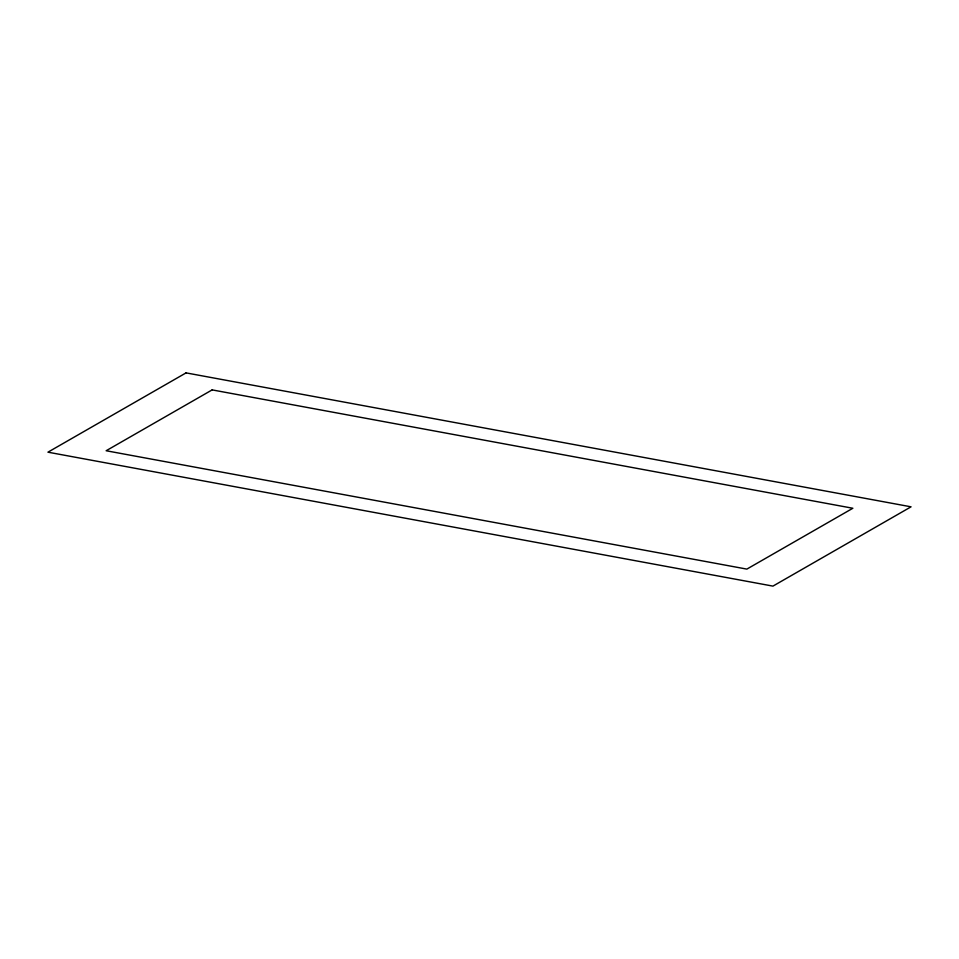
<?xml version="1.0" encoding="UTF-8"?>
<svg xmlns="http://www.w3.org/2000/svg" width="959" height="959" viewBox="0 0 959 959"><rect width="100%" height="100%" fill="white"/><g stroke="black" fill="none" stroke-linecap="round" stroke-linejoin="round"><path stroke-width="1.44" d="M186.058 372.883L47.95 452.18L772.942 586.117L911.05 506.82L186.058 372.883M212.143 389.893L106.149 450.742L746.857 569.107L852.851 508.258L212.143 389.893"/></g></svg>
